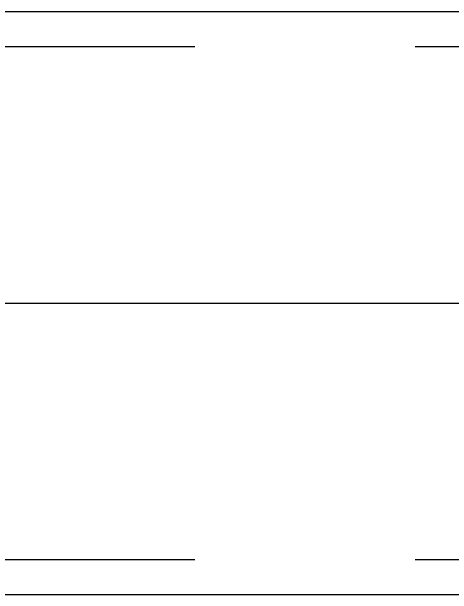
# Model space of a CAD drawing. Extents: x 0 to 68580, y 0 to 45720.
# Drawn here: x 42462 to 42589, y 11624 to 11792 of the extents above; entities that cross this region are included whole.
import ezdxf

# ---------------------------------------------------------------- set-up
doc = ezdxf.new("R2010")
doc.units = 0
doc.header["$LTSCALE"] = 40
doc.linetypes.add('CENTER2', pattern=[28.575, 19.05, -3.175, 3.175, -3.175])
doc.linetypes.add('HIDDEN2', pattern=[4.7625, 3.175, -1.5875])
doc.layers.add('EMS_SHIPSTRUCTURE', color=151, linetype='CONTINUOUS')

msp = doc.modelspace()

# ---------------------------------------------------------------- linework, layer by layer
at = {"layer": 'EMS_SHIPSTRUCTURE'}
for p, q in [((42387.791, 11792.032), (44792.686, 11792.032)), ((42387.791, 11624.032), (44792.686, 11624.032))]:
    msp.add_line(p, q, dxfattribs=at)
at = {"layer": 'EMS_SHIPSTRUCTURE', "linetype": 'HIDDEN2'}
for p, q in [((42387.791, 11782.032), (44792.686, 11782.032)), ((42387.791, 11634.032), (44792.686, 11634.032))]:
    msp.add_line(p, q, dxfattribs=at)
at = {"layer": 'EMS_SHIPSTRUCTURE', "linetype": 'CENTER2'}
msp.add_line((41944.937, 11708.032), (46316.406, 11708.032), dxfattribs=at)

doc.saveas('drawing.dxf')
